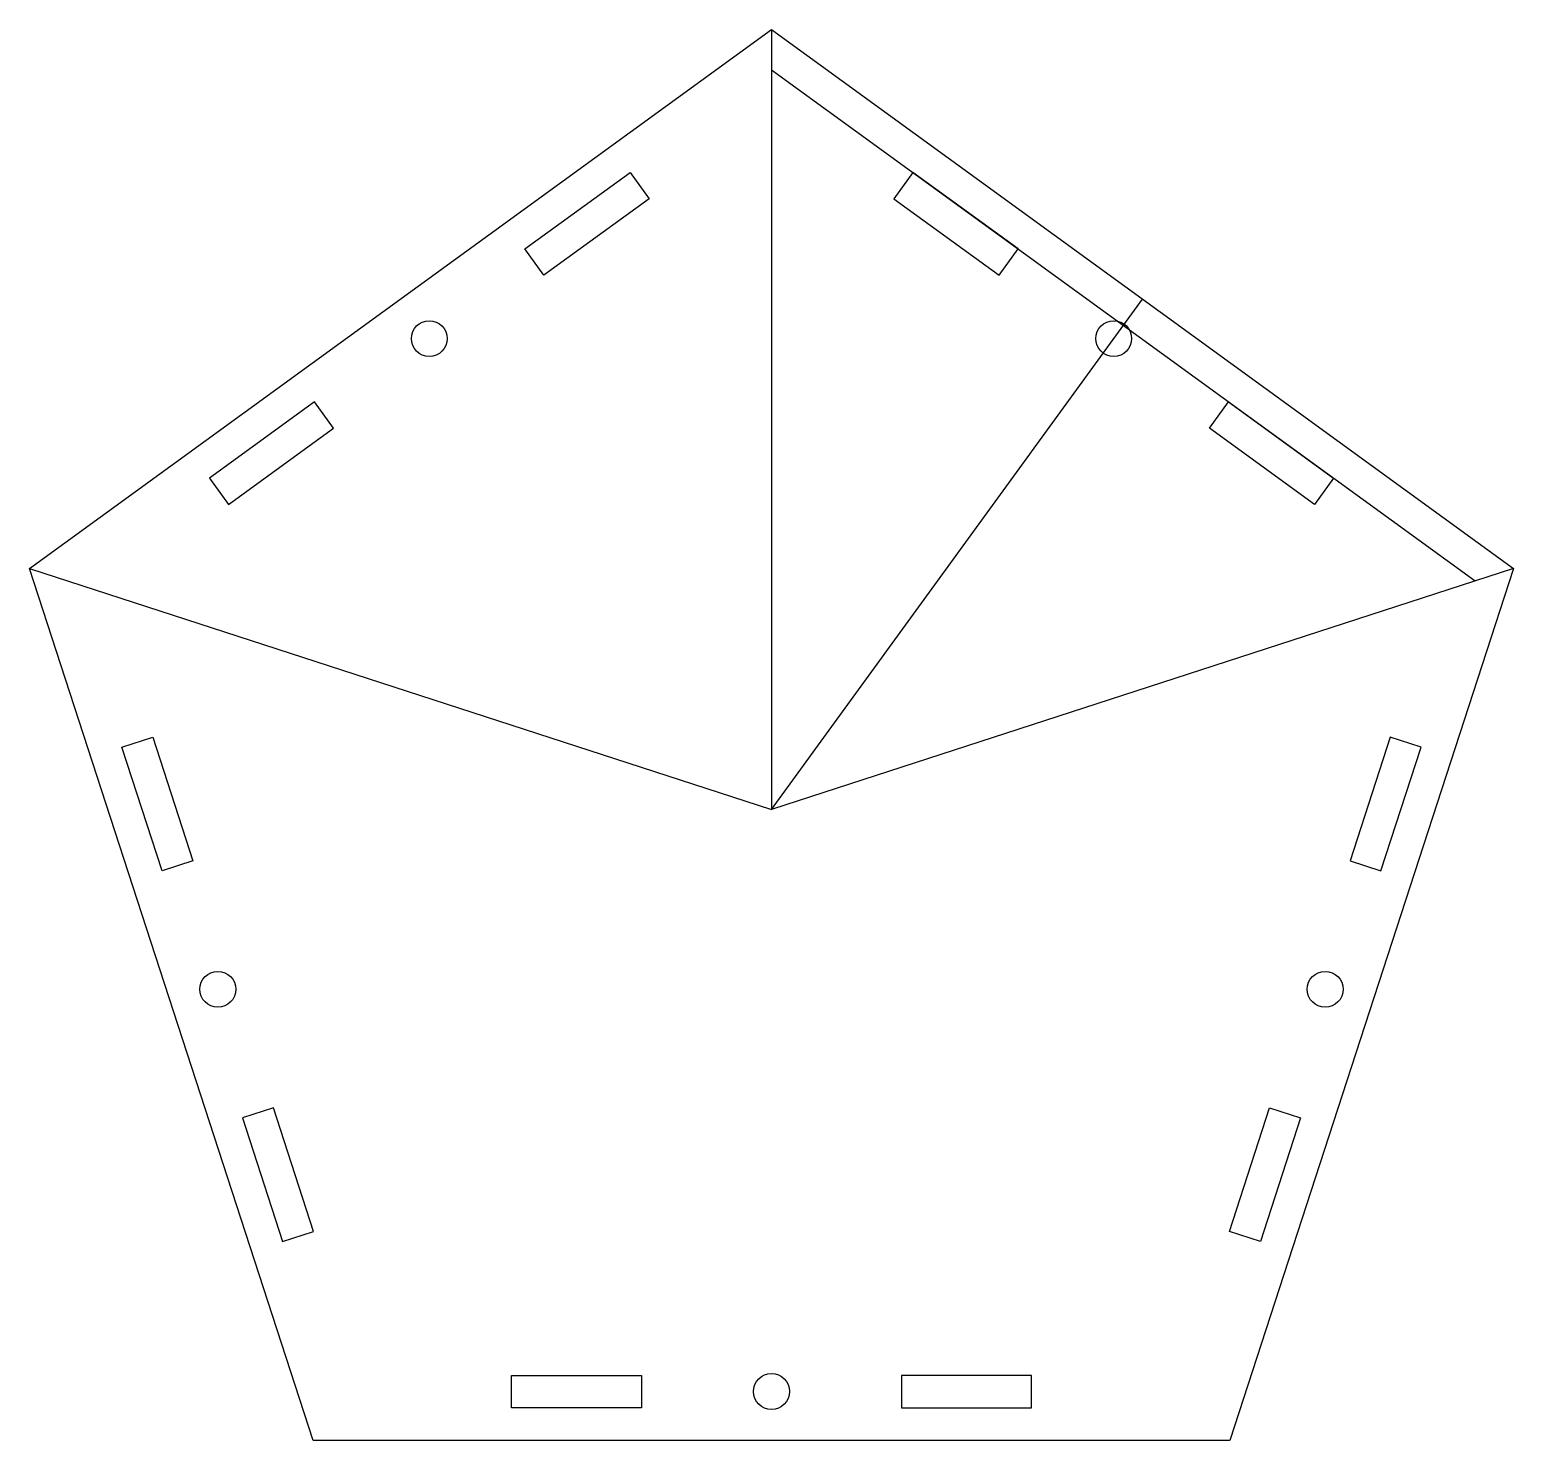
# Model space of a CAD drawing. Header units: inches. Extents: x -2.85 to 2.85, y -2.43 to 3.
import ezdxf

# ---------------------------------------------------------------- set-up
doc = ezdxf.new("R2010")
doc.units = ezdxf.units.IN
doc.layers.get('0').update_dxf_attribs({"linetype": 'CONTINUOUS'})

msp = doc.modelspace()

# ---------------------------------------------------------------- linework, layer by layer
for p, q in [((0, 3), (0, 0)), ((0, 2.8455), (2.7062, 0.8793)), ((0, 0), (1.4266, 1.9635)), ((-2.8532, 0.9271), (0, 0)), ((2.8532, 0.9271), (0, 0))]:
    msp.add_line(p, q)
for points in [[(2.8532, 0.9271), (1.7634, -2.4271), (-1.7634, -2.4271), (-2.8532, 0.9271), (0, 3)], [(-0.8751, 2.0552), (-0.9486, 2.1563), (-0.5441, 2.4502), (-0.4706, 2.3491)], [(0.9486, 2.1563), (0.5441, 2.4502), (0.4706, 2.3491), (0.8751, 2.0552)], [(-1.6841, 1.4674), (-1.7576, 1.5685), (-2.1621, 1.2746), (-2.0887, 1.1735)], [(2.1621, 1.2746), (2.0887, 1.1735), (1.6841, 1.4674), (1.7576, 1.5685)], [(-2.225, -0.1972), (-2.3439, -0.2358), (-2.4984, 0.2397), (-2.3795, 0.2783)], [(2.3439, -0.2358), (2.4984, 0.2397), (2.3795, 0.2783), (2.225, -0.1972)], [(-1.7615, -1.6238), (-1.916, -1.1483), (-2.0349, -1.1869), (-1.8804, -1.6624)], [(1.916, -1.1483), (2.0349, -1.1869), (1.8804, -1.6624), (1.7615, -1.6238)], [(-0.5, -2.1771), (-0.5, -2.3021), (-1, -2.3021), (-1, -2.1771)], [(0.5, -2.3021), (1, -2.3021), (1, -2.1771), (0.5, -2.1771)]]:
    msp.add_lwpolyline(points, close=True)
for centre in [(-1.3161, 1.8114), (1.3161, 1.8114), (-2.1295, -0.6919), (2.1295, -0.6919), (0, -2.2391)]:
    msp.add_circle(centre, 0.069)

doc.saveas('drawing.dxf')
